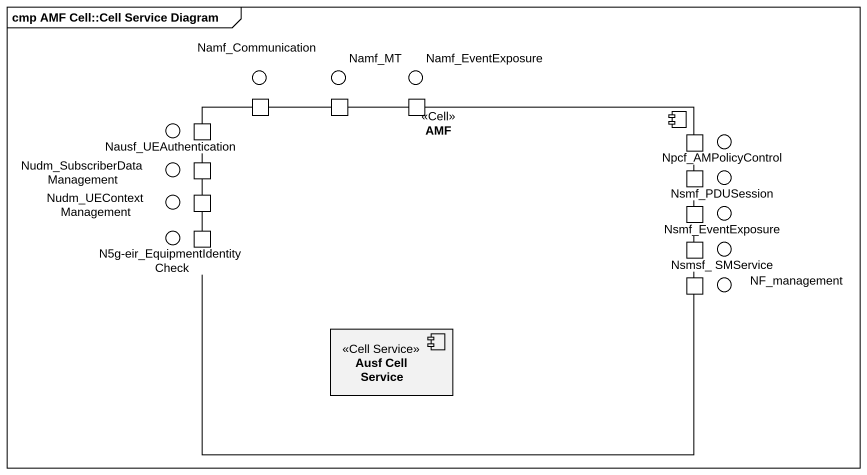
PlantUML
@startuml
mainframe cmp AMF Cell::Cell Service Diagram
() Namf_Communication
() Namf_MT
() Namf_EventExposure
() Nausf_UEAuthentication
component AMF <<Cell>> {
  port " " as port1
  port " " as port2
  port " " as port3
  port " " as port4
  port " " as port5
  port " " as port6
  port " " as port7
  port " " as port8
  port " " as port9
  port " " as port10
  port " " as port11
  port " " as port12
  component "Ausf Cell Service" as Ausf_Cell_Service <<Cell Service>>
}
() Npcf_AMPolicyControl
() "Nudm_SubscriberDataManagement" as Nudm_SubscriberDataManagemen
() Nudm_UEContextManagement
() Nsmf_PDUSession
() "N5g-eir_EquipmentIdentityCheck" as N5g_eir_EquipmentIdentityChe
() "Nsmsf_ SMService" as Nsmsf_SMService
() Nsmf_EventExposure
() NF_management
@enduml
